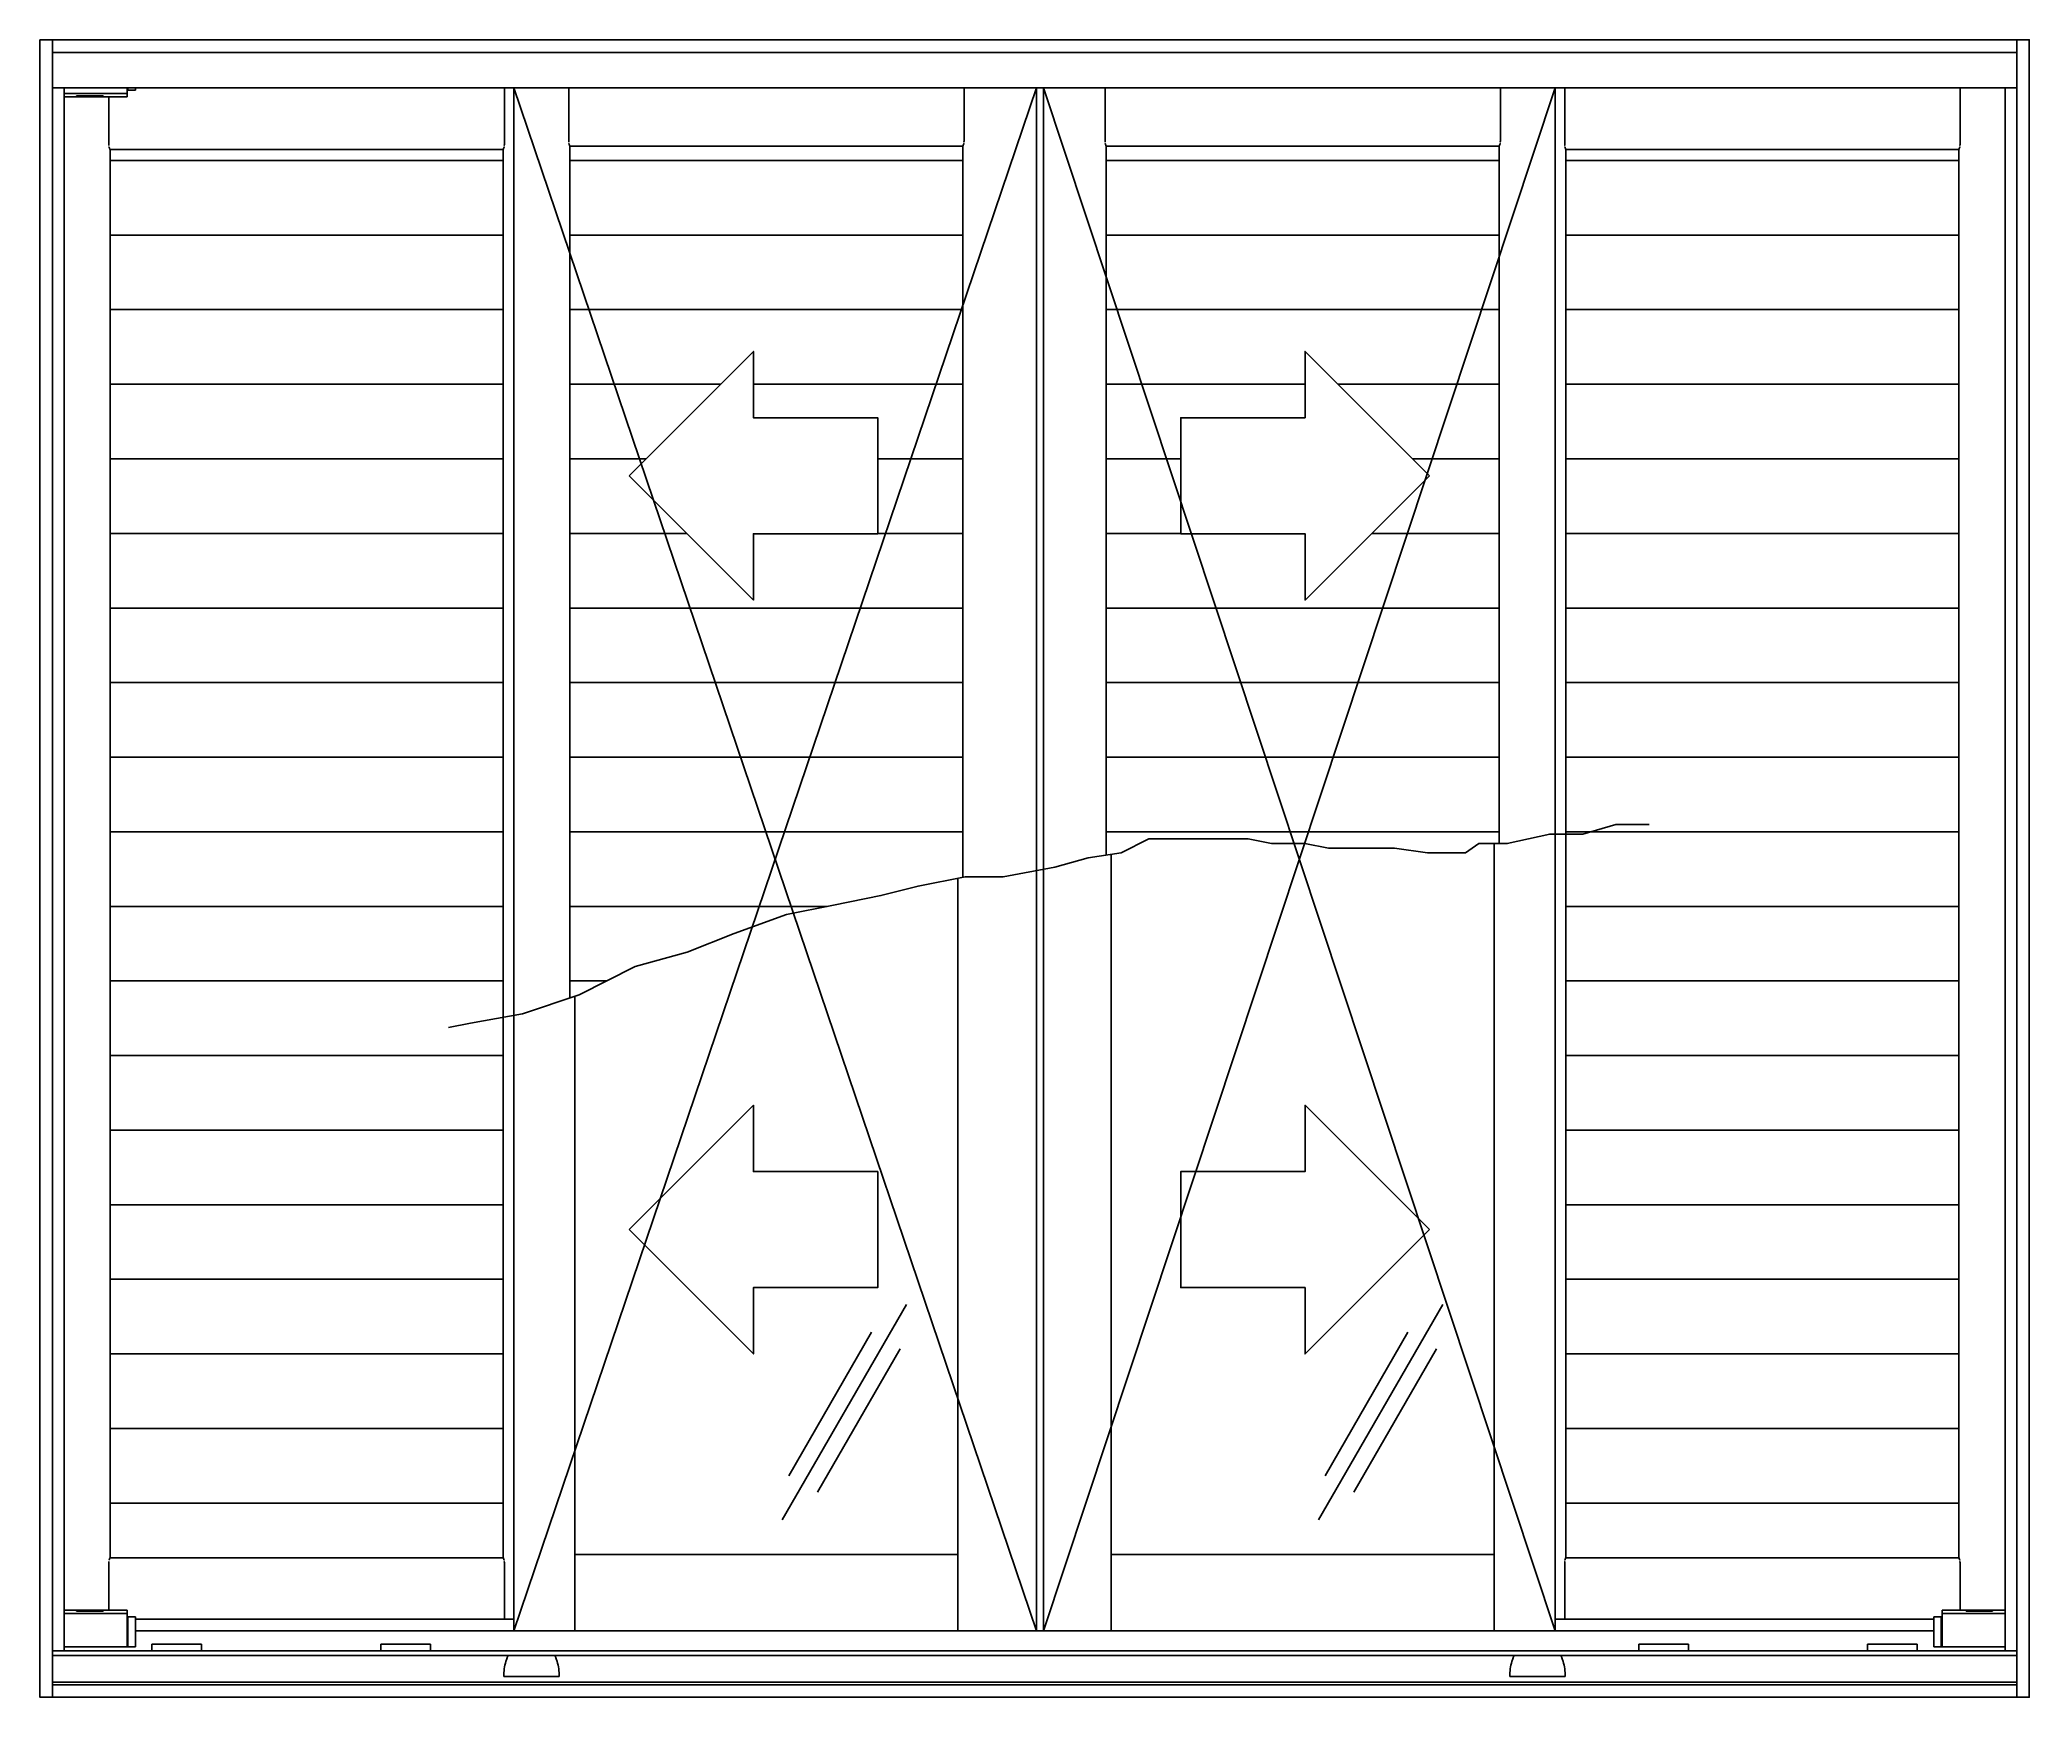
# Model space of a CAD drawing. Header units: millimetres. Extents: x 431.15 to 432.35, y 1063.72 to 1064.72.
import ezdxf

# ---------------------------------------------------------------- set-up
doc = ezdxf.new("R2010")
doc.units = ezdxf.units.MM
doc.header["$LTSCALE"] = 0.5
doc.layers.add('Gravia_Janelas', color=1, linetype='Continuous')

msp = doc.modelspace()

# ---------------------------------------------------------------- linework, layer by layer
at = {"layer": 'Gravia_Janelas'}
for p, q in [((431.154, 1064.7183), (431.1544, 1064.7183)), ((431.154, 1064.7183), (431.154, 1063.7183)), ((431.1612, 1064.7183), (431.1544, 1064.7183)), ((431.1612, 1064.7183), (431.1616, 1064.7183)), ((431.1616, 1064.7179), (431.1616, 1064.7183)), ((431.1616, 1064.7183), (432.3464, 1064.7183)), ((431.1616, 1064.7179), (431.1616, 1064.7111)), ((432.3464, 1064.7183), (432.3464, 1064.7179)), ((432.3468, 1064.7183), (432.3464, 1064.7183)), ((432.3464, 1064.7111), (432.3464, 1064.7179)), ((432.3468, 1064.7183), (432.3536, 1064.7183)), ((432.354, 1064.7183), (432.3536, 1064.7183)), ((432.354, 1064.7183), (432.354, 1063.7183)), ((431.1616, 1064.7107), (431.1616, 1064.7111)), ((431.1616, 1064.7107), (432.3464, 1064.7107)), ((431.1616, 1064.7107), (431.1616, 1063.7259)), ((432.3464, 1064.7111), (432.3464, 1064.7107)), ((432.3464, 1064.7107), (432.3464, 1063.7259)), ((431.1616, 1064.6893), (432.3464, 1064.6893)), ((431.1686, 1064.6893), (431.1686, 1063.7464)), ((431.2066, 1064.6859), (431.2066, 1064.6893)), ((431.2071, 1064.6893), (431.2071, 1064.6879)), ((431.2116, 1064.6879), (431.2116, 1064.6893)), ((431.4342, 1064.6893), (431.4342, 1064.655)), ((431.4399, 1064.6893), (431.7552, 1063.7584)), ((431.7552, 1064.6893), (431.4399, 1063.7584)), ((431.4399, 1063.7584), (431.4399, 1064.6893)), ((431.473, 1064.657), (431.473, 1064.6893)), ((431.7115, 1064.6893), (431.7115, 1064.657)), ((431.7552, 1064.6893), (431.7552, 1064.2171)), ((431.7594, 1064.6893), (431.7594, 1064.2179)), ((431.7594, 1064.6893), (432.0681, 1063.7584)), ((432.0681, 1064.6893), (431.7594, 1063.7584)), ((431.7965, 1064.657), (431.7965, 1064.6893)), ((432.035, 1064.6893), (432.035, 1064.657)), ((432.0681, 1064.6893), (432.0681, 1063.7584)), ((432.0738, 1064.6893), (432.0738, 1064.655)), ((432.3123, 1064.6893), (432.3123, 1064.655)), ((432.3394, 1063.7464), (432.3394, 1064.6893)), ((431.1686, 1064.6859), (431.2066, 1064.6859)), ((431.1686, 1064.6839), (431.1761, 1064.6839)), ((431.1761, 1064.6845), (431.1921, 1064.6845)), ((431.1761, 1064.6839), (431.1761, 1064.6845)), ((431.1921, 1064.6845), (431.1761, 1064.6845)), ((431.1761, 1064.6845), (431.1761, 1064.6839)), ((431.1921, 1064.6839), (431.1761, 1064.6839)), ((431.1921, 1064.6845), (431.1921, 1064.6839)), ((431.1921, 1064.6845), (431.1921, 1064.6839)), ((431.1921, 1064.6839), (431.2066, 1064.6839)), ((431.1957, 1064.655), (431.1957, 1064.6839)), ((431.2066, 1064.6879), (431.2071, 1064.6879)), ((431.2066, 1064.6839), (431.2066, 1064.6859)), ((431.2071, 1064.6879), (431.2096, 1064.6879)), ((431.2116, 1064.6879), (431.2096, 1064.6879)), ((431.1963, 1064.6522), (431.1964, 1064.6522)), ((431.1964, 1063.8025), (431.1964, 1064.6522)), ((431.1964, 1064.6522), (431.4335, 1064.6522)), ((431.4335, 1064.6522), (431.4335, 1064.6522)), ((431.4335, 1063.8025), (431.4335, 1064.6522)), ((431.4736, 1064.6542), (431.4737, 1064.6542)), ((431.7108, 1064.6542), (431.4737, 1064.6542)), ((431.4737, 1064.1402), (431.4737, 1064.6542)), ((431.7108, 1064.6542), (431.7108, 1064.2131)), ((431.7108, 1064.6542), (431.7108, 1064.6542)), ((431.7971, 1064.6542), (431.7972, 1064.6542)), ((431.7972, 1064.6542), (431.7972, 1064.2264)), ((432.0343, 1064.6542), (431.7972, 1064.6542)), ((432.0343, 1064.6542), (432.0343, 1064.2334)), ((432.0343, 1064.6542), (432.0343, 1064.6542)), ((432.0745, 1064.6522), (432.0744, 1064.6522)), ((432.3116, 1064.6522), (432.0745, 1064.6522)), ((432.0745, 1063.8025), (432.0745, 1064.6522)), ((432.3116, 1063.8025), (432.3116, 1064.6522)), ((432.3116, 1064.6522), (432.3116, 1064.6522)), ((431.1964, 1064.6455), (431.4335, 1064.6455)), ((431.4737, 1064.6455), (431.7108, 1064.6455)), ((431.7972, 1064.6455), (432.0343, 1064.6455)), ((432.0745, 1064.6455), (432.3116, 1064.6455)), ((431.1964, 1064.6005), (431.4335, 1064.6005)), ((431.4737, 1064.6005), (431.7108, 1064.6005)), ((431.7972, 1064.6005), (432.0343, 1064.6005)), ((432.0745, 1064.6005), (432.3116, 1064.6005)), ((431.1964, 1064.5555), (431.4335, 1064.5555)), ((431.4737, 1064.5555), (431.7108, 1064.5555)), ((431.7972, 1064.5555), (432.0343, 1064.5555)), ((432.0745, 1064.5555), (432.3116, 1064.5555)), ((431.1964, 1064.5105), (431.4335, 1064.5105)), ((431.4737, 1064.5105), (431.5646, 1064.5105)), ((431.5844, 1064.5105), (431.7108, 1064.5105)), ((431.7972, 1064.5105), (431.9172, 1064.5105)), ((431.9369, 1064.5105), (432.0343, 1064.5105)), ((432.0745, 1064.5105), (432.3116, 1064.5105)), ((431.1964, 1064.4655), (431.4335, 1064.4655)), ((431.4737, 1064.4655), (431.5196, 1064.4655)), ((431.6594, 1064.4655), (431.7108, 1064.4655)), ((431.7972, 1064.4655), (431.8422, 1064.4655)), ((431.9819, 1064.4655), (432.0343, 1064.4655)), ((432.0745, 1064.4655), (432.3116, 1064.4655)), ((431.1964, 1064.4205), (431.4335, 1064.4205)), ((431.4737, 1064.4205), (431.5441, 1064.4205)), ((431.6594, 1064.4205), (431.7108, 1064.4205)), ((431.7972, 1064.4205), (431.8422, 1064.4205)), ((431.9574, 1064.4205), (432.0343, 1064.4205)), ((432.0745, 1064.4205), (432.3116, 1064.4205)), ((431.1964, 1064.3755), (431.4335, 1064.3755)), ((431.4737, 1064.3755), (431.7108, 1064.3755)), ((431.7972, 1064.3755), (432.0343, 1064.3755)), ((432.0745, 1064.3755), (432.3116, 1064.3755)), ((431.1964, 1064.3305), (431.4335, 1064.3305)), ((431.4737, 1064.3305), (431.7108, 1064.3305)), ((431.7972, 1064.3305), (432.0343, 1064.3305)), ((432.0745, 1064.3305), (432.3116, 1064.3305)), ((431.1964, 1064.2855), (431.4335, 1064.2855)), ((431.4737, 1064.2855), (431.7108, 1064.2855)), ((431.7972, 1064.2855), (432.0343, 1064.2855)), ((432.0745, 1064.2855), (432.3116, 1064.2855)), ((431.1964, 1064.2405), (431.4335, 1064.2405)), ((431.4737, 1064.2405), (431.7108, 1064.2405)), ((431.7972, 1064.2405), (432.0343, 1064.2405)), ((432.0313, 1064.2334), (432.0313, 1063.8045)), ((432.0745, 1064.2405), (432.3116, 1064.2405)), ((431.8002, 1064.2268), (431.8002, 1063.8045)), ((431.7078, 1063.8045), (431.7078, 1064.2125)), ((431.7552, 1063.7584), (431.7552, 1064.2171)), ((431.7594, 1064.2179), (431.7594, 1063.7584)), ((431.1964, 1064.1955), (431.4335, 1064.1955)), ((431.4737, 1064.1955), (431.6289, 1064.1955)), ((432.0745, 1064.1955), (432.3116, 1064.1955)), ((431.1964, 1064.1505), (431.4335, 1064.1505)), ((431.4737, 1064.1505), (431.4959, 1064.1505)), ((432.0745, 1064.1505), (432.3116, 1064.1505)), ((431.4767, 1063.8045), (431.4767, 1064.1412)), ((431.1964, 1064.1055), (431.4335, 1064.1055)), ((432.0745, 1064.1055), (432.3116, 1064.1055)), ((431.1964, 1064.0605), (431.4335, 1064.0605)), ((432.0745, 1064.0605), (432.3116, 1064.0605)), ((431.1964, 1064.0155), (431.4335, 1064.0155)), ((432.0745, 1064.0155), (432.3116, 1064.0155)), ((431.1964, 1063.9705), (431.4335, 1063.9705)), ((432.0745, 1063.9705), (432.3116, 1063.9705)), ((431.6018, 1063.8254), (431.6768, 1063.9553)), ((431.9253, 1063.8254), (432.0003, 1063.9553)), ((431.6057, 1063.852), (431.6557, 1063.9386)), ((431.9292, 1063.852), (431.9792, 1063.9386)), ((431.1964, 1063.9255), (431.4335, 1063.9255)), ((431.623, 1063.842), (431.673, 1063.9286)), ((431.9465, 1063.842), (431.9965, 1063.9286)), ((432.0745, 1063.9255), (432.3116, 1063.9255)), ((431.1964, 1063.8805), (431.4335, 1063.8805)), ((432.0745, 1063.8805), (432.3116, 1063.8805)), ((431.1964, 1063.8355), (431.4335, 1063.8355)), ((432.0745, 1063.8355), (432.3116, 1063.8355)), ((431.1964, 1063.8025), (431.1963, 1063.8025)), ((431.1964, 1063.8025), (431.4335, 1063.8025)), ((431.4335, 1063.8025), (431.4335, 1063.8025)), ((431.4767, 1063.8042), (431.4767, 1063.8045)), ((431.4767, 1063.8045), (431.7078, 1063.8045)), ((431.4767, 1063.8042), (431.4767, 1063.7942)), ((431.7078, 1063.8045), (431.7078, 1063.8042)), ((431.7078, 1063.7942), (431.7078, 1063.8042)), ((431.8002, 1063.8042), (431.8002, 1063.8045)), ((431.8002, 1063.8045), (432.0313, 1063.8045)), ((431.8002, 1063.8042), (431.8002, 1063.7942)), ((432.0313, 1063.8045), (432.0313, 1063.8042)), ((432.0313, 1063.7942), (432.0313, 1063.8042)), ((432.0744, 1063.8025), (432.0745, 1063.8025)), ((432.3116, 1063.8025), (432.0745, 1063.8025)), ((432.3116, 1063.8025), (432.3116, 1063.8025)), ((431.1957, 1063.7708), (431.1957, 1063.7997)), ((431.4342, 1063.7997), (431.4342, 1063.7654)), ((431.4767, 1063.7935), (431.4767, 1063.7942)), ((431.4767, 1063.7584), (431.4767, 1063.7935)), ((431.7078, 1063.7942), (431.7078, 1063.7935)), ((431.7078, 1063.7584), (431.7078, 1063.7935)), ((431.8002, 1063.7935), (431.8002, 1063.7942)), ((431.8002, 1063.7935), (431.8002, 1063.7584)), ((432.0313, 1063.7942), (432.0313, 1063.7935)), ((432.0313, 1063.7935), (432.0313, 1063.7584)), ((432.0738, 1063.7997), (432.0738, 1063.7654)), ((432.3123, 1063.7997), (432.3123, 1063.7708)), ((431.1761, 1063.7708), (431.1686, 1063.7708)), ((431.2066, 1063.7688), (431.1686, 1063.7688)), ((431.1761, 1063.7703), (431.1761, 1063.7708)), ((431.1761, 1063.7708), (431.1921, 1063.7708)), ((431.1761, 1063.7703), (431.1761, 1063.7708)), ((431.1921, 1063.7703), (431.1761, 1063.7703)), ((431.1761, 1063.7703), (431.1921, 1063.7703)), ((431.2066, 1063.7708), (431.1921, 1063.7708)), ((431.1921, 1063.7708), (431.1921, 1063.7703)), ((431.1921, 1063.7703), (431.1921, 1063.7708)), ((431.2066, 1063.7708), (431.2066, 1063.7688)), ((431.2066, 1063.7688), (431.2066, 1063.7488)), ((431.2071, 1063.7668), (431.2066, 1063.7668)), ((431.2096, 1063.7668), (431.2071, 1063.7668)), ((431.2071, 1063.7488), (431.2071, 1063.7668)), ((431.2096, 1063.7668), (431.2116, 1063.7668)), ((431.2116, 1063.7488), (431.2116, 1063.7668)), ((431.2116, 1063.7654), (431.4399, 1063.7654)), ((432.0681, 1063.7654), (432.2964, 1063.7654)), ((432.2964, 1063.7668), (432.2964, 1063.7488)), ((432.2964, 1063.7668), (432.2984, 1063.7668)), ((432.3009, 1063.7668), (432.2984, 1063.7668)), ((432.3014, 1063.7668), (432.3009, 1063.7668)), ((432.3009, 1063.7488), (432.3009, 1063.7668)), ((432.3014, 1063.7708), (432.3014, 1063.7688)), ((432.3159, 1063.7708), (432.3014, 1063.7708)), ((432.3014, 1063.7688), (432.3014, 1063.7488)), ((432.3394, 1063.7688), (432.3014, 1063.7688)), ((432.3159, 1063.7703), (432.3159, 1063.7708)), ((432.3159, 1063.7708), (432.3319, 1063.7708)), ((432.3159, 1063.7703), (432.3159, 1063.7708)), ((432.3319, 1063.7703), (432.3159, 1063.7703)), ((432.3159, 1063.7703), (432.3319, 1063.7703)), ((432.3394, 1063.7708), (432.3319, 1063.7708)), ((432.3319, 1063.7708), (432.3319, 1063.7703)), ((432.3319, 1063.7703), (432.3319, 1063.7708)), ((431.4378, 1063.7584), (431.2116, 1063.7584)), ((431.4378, 1063.7584), (431.4399, 1063.7584)), ((431.4414, 1063.7584), (431.4399, 1063.7584)), ((431.4414, 1063.7584), (431.4709, 1063.7584)), ((431.473, 1063.7584), (431.4709, 1063.7584)), ((431.7115, 1063.7584), (431.473, 1063.7584)), ((431.7136, 1063.7584), (431.7115, 1063.7584)), ((431.7136, 1063.7584), (431.7457, 1063.7584)), ((431.7457, 1063.7584), (431.7463, 1063.7584)), ((431.7486, 1063.7584), (431.7463, 1063.7584)), ((431.7486, 1063.7584), (431.754, 1063.7584)), ((431.7552, 1063.7584), (431.754, 1063.7584)), ((431.7552, 1063.7584), (431.759, 1063.7584)), ((431.759, 1063.7584), (431.7594, 1063.7584)), ((431.761, 1063.7584), (431.7594, 1063.7584)), ((431.761, 1063.7584), (431.7944, 1063.7584)), ((431.7965, 1063.7584), (431.7944, 1063.7584)), ((432.035, 1063.7584), (431.7965, 1063.7584)), ((432.0371, 1063.7584), (432.035, 1063.7584)), ((432.0371, 1063.7584), (432.0665, 1063.7584)), ((432.0681, 1063.7584), (432.0665, 1063.7584)), ((432.0681, 1063.7584), (432.0702, 1063.7584)), ((432.2964, 1063.7584), (432.0702, 1063.7584)), ((431.1616, 1063.7464), (431.162, 1063.7464)), ((431.1616, 1063.7435), (432.3464, 1063.7435)), ((431.162, 1063.7464), (431.168, 1063.7464)), ((431.1686, 1063.7464), (431.168, 1063.7464)), ((431.2066, 1063.7488), (431.1686, 1063.7488)), ((432.3394, 1063.7464), (431.1686, 1063.7464)), ((431.2066, 1063.7488), (431.2071, 1063.7488)), ((431.2071, 1063.7488), (431.2096, 1063.7488)), ((431.2116, 1063.7488), (431.2096, 1063.7488)), ((431.2216, 1063.7468), (431.2216, 1063.7504)), ((431.2216, 1063.7504), (431.2516, 1063.7504)), ((431.2216, 1063.7464), (431.2216, 1063.7468)), ((431.2516, 1063.7504), (431.2516, 1063.7468)), ((431.2516, 1063.7468), (431.2516, 1063.7464)), ((431.3596, 1063.7468), (431.3596, 1063.7504)), ((431.3596, 1063.7504), (431.3896, 1063.7504)), ((431.3596, 1063.7464), (431.3596, 1063.7468)), ((431.3896, 1063.7504), (431.3896, 1063.7468)), ((431.3896, 1063.7468), (431.3896, 1063.7464)), ((432.1184, 1063.7468), (432.1184, 1063.7504)), ((432.1184, 1063.7504), (432.1484, 1063.7504)), ((432.1184, 1063.7464), (432.1184, 1063.7468)), ((432.1484, 1063.7504), (432.1484, 1063.7468)), ((432.1484, 1063.7468), (432.1484, 1063.7464)), ((432.2564, 1063.7468), (432.2564, 1063.7504)), ((432.2564, 1063.7504), (432.2864, 1063.7504)), ((432.2564, 1063.7464), (432.2564, 1063.7468)), ((432.2864, 1063.7504), (432.2864, 1063.7468)), ((432.2864, 1063.7468), (432.2864, 1063.7464)), ((432.2984, 1063.7488), (432.2964, 1063.7488)), ((432.2984, 1063.7488), (432.3009, 1063.7488)), ((432.3009, 1063.7488), (432.3014, 1063.7488)), ((432.3394, 1063.7488), (432.3014, 1063.7488)), ((432.3394, 1063.7464), (432.34, 1063.7464)), ((432.346, 1063.7464), (432.34, 1063.7464)), ((432.3464, 1063.7464), (432.346, 1063.7464)), ((431.4351, 1063.7309), (431.4338, 1063.7309)), ((431.4351, 1063.7309), (431.4364, 1063.7309)), ((431.4647, 1063.7309), (431.4364, 1063.7309)), ((431.4647, 1063.7309), (431.466, 1063.7309)), ((431.4673, 1063.7309), (431.466, 1063.7309)), ((432.0419, 1063.7309), (432.0406, 1063.7309)), ((432.0419, 1063.7309), (432.0432, 1063.7309)), ((432.0715, 1063.7309), (432.0432, 1063.7309)), ((432.0715, 1063.7309), (432.0728, 1063.7309)), ((432.0741, 1063.7309), (432.0728, 1063.7309)), ((431.1544, 1063.7183), (431.154, 1063.7183)), ((431.1544, 1063.7183), (431.1612, 1063.7183)), ((431.1616, 1063.7183), (431.1612, 1063.7183)), ((432.3464, 1063.7274), (431.1616, 1063.7274)), ((431.1616, 1063.7255), (431.1616, 1063.7259)), ((432.3464, 1063.7259), (431.1616, 1063.7259)), ((431.1616, 1063.7255), (431.1616, 1063.7187)), ((431.1616, 1063.7183), (431.1616, 1063.7187)), ((432.3464, 1063.7183), (431.1616, 1063.7183)), ((432.3464, 1063.7259), (432.3464, 1063.7255)), ((432.3464, 1063.7187), (432.3464, 1063.7255)), ((432.3464, 1063.7187), (432.3464, 1063.7183)), ((432.3464, 1063.7183), (432.3468, 1063.7183)), ((432.3536, 1063.7183), (432.3468, 1063.7183)), ((432.3536, 1063.7183), (432.354, 1063.7183))]:
    msp.add_line(p, q, dxfattribs=at)
at = {"layer": 'Gravia_Janelas', "color": 2}
msp.add_lwpolyline([(431.154, 1064.7183), (432.354, 1064.7183), (432.354, 1063.7183), (431.154, 1063.7183)], close=True, dxfattribs=at)
at = {"layer": 'Gravia_Janelas', "flags": 128}
for points in [[(431.1957, 1064.6546), (431.1957, 1064.6546), (431.1957, 1064.6546), (431.1957, 1064.6546), (431.1957, 1064.6547), (431.1957, 1064.6547), (431.1957, 1064.6547), (431.1957, 1064.6547), (431.1957, 1064.6547), (431.1957, 1064.6548), (431.1957, 1064.6548), (431.1957, 1064.6548), (431.1957, 1064.6548), (431.1957, 1064.6548), (431.1957, 1064.6548), (431.1957, 1064.6549), (431.1957, 1064.6549), (431.1957, 1064.6549), (431.1957, 1064.6549), (431.1957, 1064.6549), (431.1957, 1064.655), (431.1957, 1064.655), (431.1957, 1064.655), (431.1957, 1064.655), (431.1957, 1064.655)], [(431.196, 1064.6532), (431.196, 1064.6532), (431.1959, 1064.6533), (431.1959, 1064.6533), (431.1959, 1064.6533), (431.1959, 1064.6533), (431.1959, 1064.6533), (431.1959, 1064.6534), (431.1959, 1064.6534), (431.1959, 1064.6534), (431.1959, 1064.6534), (431.1959, 1064.6534), (431.1959, 1064.6535), (431.1958, 1064.6535), (431.1958, 1064.6535), (431.1958, 1064.6535), (431.1958, 1064.6535), (431.1958, 1064.6536), (431.1958, 1064.6536), (431.1958, 1064.6536), (431.1957, 1064.6536), (431.1957, 1064.6536), (431.1957, 1064.6537), (431.1957, 1064.6537), (431.1957, 1064.6537)], [(431.1963, 1064.6522), (431.1963, 1064.6523), (431.1963, 1064.6523), (431.1963, 1064.6523), (431.1963, 1064.6524), (431.1962, 1064.6524), (431.1962, 1064.6524), (431.1962, 1064.6525), (431.1962, 1064.6525), (431.1962, 1064.6525), (431.1962, 1064.6526), (431.1962, 1064.6526), (431.1961, 1064.6527), (431.1961, 1064.6527), (431.1961, 1064.6527), (431.1961, 1064.6528), (431.1961, 1064.6528), (431.1961, 1064.6529), (431.1961, 1064.6529), (431.196, 1064.653), (431.196, 1064.653), (431.196, 1064.6531), (431.196, 1064.6531), (431.196, 1064.6532), (431.196, 1064.6532)], [(431.4339, 1064.6532), (431.4338, 1064.6532), (431.4338, 1064.6531), (431.4338, 1064.6531), (431.4338, 1064.653), (431.4338, 1064.653), (431.4338, 1064.6529), (431.4337, 1064.6529), (431.4337, 1064.6528), (431.4337, 1064.6528), (431.4337, 1064.6527), (431.4337, 1064.6527), (431.4337, 1064.6527), (431.4337, 1064.6526), (431.4336, 1064.6526), (431.4336, 1064.6525), (431.4336, 1064.6525), (431.4336, 1064.6525), (431.4336, 1064.6524), (431.4336, 1064.6524), (431.4336, 1064.6524), (431.4335, 1064.6523), (431.4335, 1064.6523), (431.4335, 1064.6523), (431.4335, 1064.6522)], [(431.4341, 1064.6537), (431.4341, 1064.6537), (431.4341, 1064.6537), (431.4341, 1064.6536), (431.4341, 1064.6536), (431.4341, 1064.6536), (431.434, 1064.6536), (431.434, 1064.6536), (431.434, 1064.6535), (431.434, 1064.6535), (431.434, 1064.6535), (431.434, 1064.6535), (431.434, 1064.6535), (431.434, 1064.6534), (431.4339, 1064.6534), (431.4339, 1064.6534), (431.4339, 1064.6534), (431.4339, 1064.6534), (431.4339, 1064.6533), (431.4339, 1064.6533), (431.4339, 1064.6533), (431.4339, 1064.6533), (431.4339, 1064.6533), (431.4339, 1064.6532), (431.4339, 1064.6532)], [(431.4342, 1064.655), (431.4342, 1064.655), (431.4342, 1064.655), (431.4342, 1064.655), (431.4342, 1064.655), (431.4342, 1064.6549), (431.4342, 1064.6549), (431.4342, 1064.6549), (431.4341, 1064.6549), (431.4341, 1064.6549), (431.4341, 1064.6548), (431.4341, 1064.6548), (431.4341, 1064.6548), (431.4341, 1064.6548), (431.4341, 1064.6548), (431.4341, 1064.6548), (431.4341, 1064.6547), (431.4341, 1064.6547), (431.4341, 1064.6547), (431.4341, 1064.6547), (431.4341, 1064.6547), (431.4341, 1064.6546), (431.4341, 1064.6546), (431.4341, 1064.6546), (431.4341, 1064.6546)], [(431.473, 1064.6566), (431.473, 1064.6566), (431.473, 1064.6566), (431.473, 1064.6566), (431.473, 1064.6567), (431.473, 1064.6567), (431.473, 1064.6567), (431.473, 1064.6567), (431.473, 1064.6567), (431.473, 1064.6568), (431.473, 1064.6568), (431.473, 1064.6568), (431.473, 1064.6568), (431.473, 1064.6568), (431.473, 1064.6568), (431.473, 1064.6569), (431.473, 1064.6569), (431.473, 1064.6569), (431.473, 1064.6569), (431.473, 1064.6569), (431.473, 1064.657), (431.473, 1064.657), (431.473, 1064.657), (431.473, 1064.657), (431.473, 1064.657)], [(431.4733, 1064.6552), (431.4733, 1064.6552), (431.4732, 1064.6553), (431.4732, 1064.6553), (431.4732, 1064.6553), (431.4732, 1064.6553), (431.4732, 1064.6553), (431.4732, 1064.6554), (431.4732, 1064.6554), (431.4732, 1064.6554), (431.4732, 1064.6554), (431.4732, 1064.6554), (431.4732, 1064.6555), (431.4731, 1064.6555), (431.4731, 1064.6555), (431.4731, 1064.6555), (431.4731, 1064.6555), (431.4731, 1064.6556), (431.4731, 1064.6556), (431.4731, 1064.6556), (431.473, 1064.6556), (431.473, 1064.6556), (431.473, 1064.6557), (431.473, 1064.6557), (431.473, 1064.6557)], [(431.4736, 1064.6542), (431.4736, 1064.6543), (431.4736, 1064.6543), (431.4736, 1064.6543), (431.4736, 1064.6544), (431.4735, 1064.6544), (431.4735, 1064.6544), (431.4735, 1064.6545), (431.4735, 1064.6545), (431.4735, 1064.6545), (431.4735, 1064.6546), (431.4735, 1064.6546), (431.4734, 1064.6547), (431.4734, 1064.6547), (431.4734, 1064.6547), (431.4734, 1064.6548), (431.4734, 1064.6548), (431.4734, 1064.6549), (431.4734, 1064.6549), (431.4733, 1064.655), (431.4733, 1064.655), (431.4733, 1064.6551), (431.4733, 1064.6551), (431.4733, 1064.6552), (431.4733, 1064.6552)], [(431.7112, 1064.6552), (431.7111, 1064.6552), (431.7111, 1064.6551), (431.7111, 1064.6551), (431.7111, 1064.655), (431.7111, 1064.655), (431.7111, 1064.6549), (431.711, 1064.6549), (431.711, 1064.6548), (431.711, 1064.6548), (431.711, 1064.6547), (431.711, 1064.6547), (431.711, 1064.6547), (431.711, 1064.6546), (431.7109, 1064.6546), (431.7109, 1064.6545), (431.7109, 1064.6545), (431.7109, 1064.6545), (431.7109, 1064.6544), (431.7109, 1064.6544), (431.7109, 1064.6544), (431.7108, 1064.6543), (431.7108, 1064.6543), (431.7108, 1064.6543), (431.7108, 1064.6542)], [(431.7114, 1064.6557), (431.7114, 1064.6557), (431.7114, 1064.6557), (431.7114, 1064.6556), (431.7114, 1064.6556), (431.7114, 1064.6556), (431.7113, 1064.6556), (431.7113, 1064.6556), (431.7113, 1064.6555), (431.7113, 1064.6555), (431.7113, 1064.6555), (431.7113, 1064.6555), (431.7113, 1064.6555), (431.7113, 1064.6554), (431.7112, 1064.6554), (431.7112, 1064.6554), (431.7112, 1064.6554), (431.7112, 1064.6554), (431.7112, 1064.6553), (431.7112, 1064.6553), (431.7112, 1064.6553), (431.7112, 1064.6553), (431.7112, 1064.6553), (431.7112, 1064.6552), (431.7112, 1064.6552)], [(431.7115, 1064.657), (431.7115, 1064.657), (431.7115, 1064.657), (431.7115, 1064.657), (431.7115, 1064.657), (431.7115, 1064.6569), (431.7115, 1064.6569), (431.7115, 1064.6569), (431.7114, 1064.6569), (431.7114, 1064.6569), (431.7114, 1064.6568), (431.7114, 1064.6568), (431.7114, 1064.6568), (431.7114, 1064.6568), (431.7114, 1064.6568), (431.7114, 1064.6568), (431.7114, 1064.6567), (431.7114, 1064.6567), (431.7114, 1064.6567), (431.7114, 1064.6567), (431.7114, 1064.6567), (431.7114, 1064.6566), (431.7114, 1064.6566), (431.7114, 1064.6566), (431.7114, 1064.6566)], [(431.7965, 1064.6566), (431.7965, 1064.6566), (431.7965, 1064.6566), (431.7965, 1064.6566), (431.7965, 1064.6567), (431.7965, 1064.6567), (431.7965, 1064.6567), (431.7965, 1064.6567), (431.7965, 1064.6567), (431.7965, 1064.6568), (431.7965, 1064.6568), (431.7965, 1064.6568), (431.7965, 1064.6568), (431.7965, 1064.6568), (431.7965, 1064.6568), (431.7965, 1064.6569), (431.7965, 1064.6569), (431.7965, 1064.6569), (431.7965, 1064.6569), (431.7965, 1064.6569), (431.7965, 1064.657), (431.7965, 1064.657), (431.7965, 1064.657), (431.7965, 1064.657), (431.7965, 1064.657)], [(431.7968, 1064.6552), (431.7968, 1064.6552), (431.7967, 1064.6553), (431.7967, 1064.6553), (431.7967, 1064.6553), (431.7967, 1064.6553), (431.7967, 1064.6553), (431.7967, 1064.6554), (431.7967, 1064.6554), (431.7967, 1064.6554), (431.7967, 1064.6554), (431.7967, 1064.6554), (431.7967, 1064.6555), (431.7966, 1064.6555), (431.7966, 1064.6555), (431.7966, 1064.6555), (431.7966, 1064.6555), (431.7966, 1064.6556), (431.7966, 1064.6556), (431.7966, 1064.6556), (431.7965, 1064.6556), (431.7965, 1064.6556), (431.7965, 1064.6557), (431.7965, 1064.6557), (431.7965, 1064.6557)], [(431.7971, 1064.6542), (431.7971, 1064.6543), (431.7971, 1064.6543), (431.7971, 1064.6543), (431.7971, 1064.6544), (431.797, 1064.6544), (431.797, 1064.6544), (431.797, 1064.6545), (431.797, 1064.6545), (431.797, 1064.6545), (431.797, 1064.6546), (431.797, 1064.6546), (431.7969, 1064.6547), (431.7969, 1064.6547), (431.7969, 1064.6547), (431.7969, 1064.6548), (431.7969, 1064.6548), (431.7969, 1064.6549), (431.7969, 1064.6549), (431.7968, 1064.655), (431.7968, 1064.655), (431.7968, 1064.6551), (431.7968, 1064.6551), (431.7968, 1064.6552), (431.7968, 1064.6552)], [(432.0347, 1064.6552), (432.0346, 1064.6552), (432.0346, 1064.6551), (432.0346, 1064.6551), (432.0346, 1064.655), (432.0346, 1064.655), (432.0346, 1064.6549), (432.0345, 1064.6549), (432.0345, 1064.6548), (432.0345, 1064.6548), (432.0345, 1064.6547), (432.0345, 1064.6547), (432.0345, 1064.6547), (432.0345, 1064.6546), (432.0344, 1064.6546), (432.0344, 1064.6545), (432.0344, 1064.6545), (432.0344, 1064.6545), (432.0344, 1064.6544), (432.0344, 1064.6544), (432.0344, 1064.6544), (432.0343, 1064.6543), (432.0343, 1064.6543), (432.0343, 1064.6543), (432.0343, 1064.6542)], [(432.0349, 1064.6557), (432.0349, 1064.6557), (432.0349, 1064.6557), (432.0349, 1064.6556), (432.0349, 1064.6556), (432.0349, 1064.6556), (432.0348, 1064.6556), (432.0348, 1064.6556), (432.0348, 1064.6555), (432.0348, 1064.6555), (432.0348, 1064.6555), (432.0348, 1064.6555), (432.0348, 1064.6555), (432.0348, 1064.6554), (432.0347, 1064.6554), (432.0347, 1064.6554), (432.0347, 1064.6554), (432.0347, 1064.6554), (432.0347, 1064.6553), (432.0347, 1064.6553), (432.0347, 1064.6553), (432.0347, 1064.6553), (432.0347, 1064.6553), (432.0347, 1064.6552), (432.0347, 1064.6552)], [(432.035, 1064.657), (432.035, 1064.657), (432.035, 1064.657), (432.035, 1064.657), (432.035, 1064.657), (432.035, 1064.6569), (432.035, 1064.6569), (432.035, 1064.6569), (432.0349, 1064.6569), (432.0349, 1064.6569), (432.0349, 1064.6568), (432.0349, 1064.6568), (432.0349, 1064.6568), (432.0349, 1064.6568), (432.0349, 1064.6568), (432.0349, 1064.6568), (432.0349, 1064.6567), (432.0349, 1064.6567), (432.0349, 1064.6567), (432.0349, 1064.6567), (432.0349, 1064.6567), (432.0349, 1064.6566), (432.0349, 1064.6566), (432.0349, 1064.6566), (432.0349, 1064.6566)], [(432.0738, 1064.655), (432.0738, 1064.655), (432.0738, 1064.655), (432.0738, 1064.655), (432.0738, 1064.655), (432.0738, 1064.6549), (432.0738, 1064.6549), (432.0738, 1064.6549), (432.0738, 1064.6549), (432.0738, 1064.6549), (432.0738, 1064.6548), (432.0738, 1064.6548), (432.0738, 1064.6548), (432.0738, 1064.6548), (432.0738, 1064.6548), (432.0738, 1064.6548), (432.0738, 1064.6547), (432.0738, 1064.6547), (432.0738, 1064.6547), (432.0738, 1064.6547), (432.0738, 1064.6547), (432.0738, 1064.6546), (432.0738, 1064.6546), (432.0738, 1064.6546), (432.0738, 1064.6546)], [(432.0738, 1064.6537), (432.0738, 1064.6537), (432.0738, 1064.6537), (432.0738, 1064.6536), (432.0738, 1064.6536), (432.0739, 1064.6536), (432.0739, 1064.6536), (432.0739, 1064.6536), (432.0739, 1064.6535), (432.0739, 1064.6535), (432.0739, 1064.6535), (432.0739, 1064.6535), (432.074, 1064.6535), (432.074, 1064.6534), (432.074, 1064.6534), (432.074, 1064.6534), (432.074, 1064.6534), (432.074, 1064.6534), (432.074, 1064.6533), (432.074, 1064.6533), (432.074, 1064.6533), (432.074, 1064.6533), (432.074, 1064.6533), (432.0741, 1064.6532), (432.0741, 1064.6532)], [(432.0741, 1064.6532), (432.0741, 1064.6532), (432.0741, 1064.6531), (432.0741, 1064.6531), (432.0741, 1064.653), (432.0741, 1064.653), (432.0742, 1064.6529), (432.0742, 1064.6529), (432.0742, 1064.6528), (432.0742, 1064.6528), (432.0742, 1064.6527), (432.0742, 1064.6527), (432.0742, 1064.6527), (432.0743, 1064.6526), (432.0743, 1064.6526), (432.0743, 1064.6525), (432.0743, 1064.6525), (432.0743, 1064.6525), (432.0743, 1064.6524), (432.0743, 1064.6524), (432.0744, 1064.6524), (432.0744, 1064.6523), (432.0744, 1064.6523), (432.0744, 1064.6523), (432.0744, 1064.6522)], [(432.312, 1064.6532), (432.3119, 1064.6532), (432.3119, 1064.6531), (432.3119, 1064.6531), (432.3119, 1064.653), (432.3119, 1064.653), (432.3119, 1064.6529), (432.3118, 1064.6529), (432.3118, 1064.6528), (432.3118, 1064.6528), (432.3118, 1064.6527), (432.3118, 1064.6527), (432.3118, 1064.6527), (432.3118, 1064.6526), (432.3117, 1064.6526), (432.3117, 1064.6525), (432.3117, 1064.6525), (432.3117, 1064.6525), (432.3117, 1064.6524), (432.3117, 1064.6524), (432.3117, 1064.6524), (432.3116, 1064.6523), (432.3116, 1064.6523), (432.3116, 1064.6523), (432.3116, 1064.6522)], [(432.3122, 1064.6537), (432.3122, 1064.6537), (432.3122, 1064.6537), (432.3122, 1064.6536), (432.3122, 1064.6536), (432.3122, 1064.6536), (432.3121, 1064.6536), (432.3121, 1064.6536), (432.3121, 1064.6535), (432.3121, 1064.6535), (432.3121, 1064.6535), (432.3121, 1064.6535), (432.3121, 1064.6535), (432.3121, 1064.6534), (432.312, 1064.6534), (432.312, 1064.6534), (432.312, 1064.6534), (432.312, 1064.6534), (432.312, 1064.6533), (432.312, 1064.6533), (432.312, 1064.6533), (432.312, 1064.6533), (432.312, 1064.6533), (432.312, 1064.6532), (432.312, 1064.6532)], [(432.3123, 1064.655), (432.3123, 1064.655), (432.3123, 1064.655), (432.3123, 1064.655), (432.3123, 1064.655), (432.3123, 1064.6549), (432.3123, 1064.6549), (432.3123, 1064.6549), (432.3122, 1064.6549), (432.3122, 1064.6549), (432.3122, 1064.6548), (432.3122, 1064.6548), (432.3122, 1064.6548), (432.3122, 1064.6548), (432.3122, 1064.6548), (432.3122, 1064.6548), (432.3122, 1064.6547), (432.3122, 1064.6547), (432.3122, 1064.6547), (432.3122, 1064.6547), (432.3122, 1064.6547), (432.3122, 1064.6546), (432.3122, 1064.6546), (432.3122, 1064.6546), (432.3122, 1064.6546)], [(431.1957, 1063.8011), (431.1957, 1063.8011), (431.1957, 1063.8011), (431.1957, 1063.8011), (431.1957, 1063.8011), (431.1958, 1063.8012), (431.1958, 1063.8012), (431.1958, 1063.8012), (431.1958, 1063.8012), (431.1958, 1063.8012), (431.1958, 1063.8013), (431.1958, 1063.8013), (431.1959, 1063.8013), (431.1959, 1063.8013), (431.1959, 1063.8013), (431.1959, 1063.8014), (431.1959, 1063.8014), (431.1959, 1063.8014), (431.1959, 1063.8014), (431.1959, 1063.8014), (431.1959, 1063.8015), (431.1959, 1063.8015), (431.1959, 1063.8015), (431.196, 1063.8015), (431.196, 1063.8016)], [(431.1957, 1063.7997), (431.1957, 1063.7997), (431.1957, 1063.7998), (431.1957, 1063.7998), (431.1957, 1063.7998), (431.1957, 1063.7998), (431.1957, 1063.7998), (431.1957, 1063.7999), (431.1957, 1063.7999), (431.1957, 1063.7999), (431.1957, 1063.7999), (431.1957, 1063.7999), (431.1957, 1063.8), (431.1957, 1063.8), (431.1957, 1063.8), (431.1957, 1063.8), (431.1957, 1063.8), (431.1957, 1063.8), (431.1957, 1063.8001), (431.1957, 1063.8001), (431.1957, 1063.8001), (431.1957, 1063.8001), (431.1957, 1063.8001), (431.1957, 1063.8002), (431.1957, 1063.8002)], [(431.196, 1063.8016), (431.196, 1063.8016), (431.196, 1063.8017), (431.196, 1063.8017), (431.196, 1063.8017), (431.196, 1063.8018), (431.1961, 1063.8018), (431.1961, 1063.8019), (431.1961, 1063.8019), (431.1961, 1063.802), (431.1961, 1063.802), (431.1961, 1063.8021), (431.1961, 1063.8021), (431.1962, 1063.8021), (431.1962, 1063.8022), (431.1962, 1063.8022), (431.1962, 1063.8023), (431.1962, 1063.8023), (431.1962, 1063.8023), (431.1962, 1063.8024), (431.1963, 1063.8024), (431.1963, 1063.8024), (431.1963, 1063.8025), (431.1963, 1063.8025), (431.1963, 1063.8025)], [(431.4335, 1063.8025), (431.4335, 1063.8025), (431.4335, 1063.8025), (431.4335, 1063.8024), (431.4336, 1063.8024), (431.4336, 1063.8024), (431.4336, 1063.8023), (431.4336, 1063.8023), (431.4336, 1063.8023), (431.4336, 1063.8022), (431.4336, 1063.8022), (431.4337, 1063.8021), (431.4337, 1063.8021), (431.4337, 1063.8021), (431.4337, 1063.802), (431.4337, 1063.802), (431.4337, 1063.8019), (431.4337, 1063.8019), (431.4338, 1063.8018), (431.4338, 1063.8018), (431.4338, 1063.8017), (431.4338, 1063.8017), (431.4338, 1063.8017), (431.4338, 1063.8016), (431.4339, 1063.8016)], [(431.4339, 1063.8016), (431.4339, 1063.8015), (431.4339, 1063.8015), (431.4339, 1063.8015), (431.4339, 1063.8015), (431.4339, 1063.8014), (431.4339, 1063.8014), (431.4339, 1063.8014), (431.4339, 1063.8014), (431.4339, 1063.8014), (431.4339, 1063.8013), (431.434, 1063.8013), (431.434, 1063.8013), (431.434, 1063.8013), (431.434, 1063.8013), (431.434, 1063.8012), (431.434, 1063.8012), (431.434, 1063.8012), (431.434, 1063.8012), (431.4341, 1063.8012), (431.4341, 1063.8011), (431.4341, 1063.8011), (431.4341, 1063.8011), (431.4341, 1063.8011), (431.4341, 1063.8011)], [(431.4341, 1063.8002), (431.4341, 1063.8002), (431.4341, 1063.8001), (431.4341, 1063.8001), (431.4341, 1063.8001), (431.4341, 1063.8001), (431.4341, 1063.8001), (431.4341, 1063.8), (431.4341, 1063.8), (431.4341, 1063.8), (431.4341, 1063.8), (431.4341, 1063.8), (431.4341, 1063.8), (431.4341, 1063.7999), (431.4341, 1063.7999), (431.4341, 1063.7999), (431.4341, 1063.7999), (431.4342, 1063.7999), (431.4342, 1063.7998), (431.4342, 1063.7998), (431.4342, 1063.7998), (431.4342, 1063.7998), (431.4342, 1063.7998), (431.4342, 1063.7997), (431.4342, 1063.7997)], [(432.0741, 1063.8016), (432.0741, 1063.8015), (432.074, 1063.8015), (432.074, 1063.8015), (432.074, 1063.8015), (432.074, 1063.8014), (432.074, 1063.8014), (432.074, 1063.8014), (432.074, 1063.8014), (432.074, 1063.8014), (432.074, 1063.8013), (432.074, 1063.8013), (432.074, 1063.8013), (432.0739, 1063.8013), (432.0739, 1063.8013), (432.0739, 1063.8012), (432.0739, 1063.8012), (432.0739, 1063.8012), (432.0739, 1063.8012), (432.0739, 1063.8012), (432.0738, 1063.8011), (432.0738, 1063.8011), (432.0738, 1063.8011), (432.0738, 1063.8011), (432.0738, 1063.8011)], [(432.0738, 1063.8002), (432.0738, 1063.8002), (432.0738, 1063.8001), (432.0738, 1063.8001), (432.0738, 1063.8001), (432.0738, 1063.8001), (432.0738, 1063.8001), (432.0738, 1063.8), (432.0738, 1063.8), (432.0738, 1063.8), (432.0738, 1063.8), (432.0738, 1063.8), (432.0738, 1063.8), (432.0738, 1063.7999), (432.0738, 1063.7999), (432.0738, 1063.7999), (432.0738, 1063.7999), (432.0738, 1063.7999), (432.0738, 1063.7998), (432.0738, 1063.7998), (432.0738, 1063.7998), (432.0738, 1063.7998), (432.0738, 1063.7998), (432.0738, 1063.7997), (432.0738, 1063.7997)], [(432.0744, 1063.8025), (432.0744, 1063.8025), (432.0744, 1063.8025), (432.0744, 1063.8024), (432.0744, 1063.8024), (432.0743, 1063.8024), (432.0743, 1063.8023), (432.0743, 1063.8023), (432.0743, 1063.8023), (432.0743, 1063.8022), (432.0743, 1063.8022), (432.0743, 1063.8021), (432.0742, 1063.8021), (432.0742, 1063.8021), (432.0742, 1063.802), (432.0742, 1063.802), (432.0742, 1063.8019), (432.0742, 1063.8019), (432.0742, 1063.8018), (432.0741, 1063.8018), (432.0741, 1063.8017), (432.0741, 1063.8017), (432.0741, 1063.8017), (432.0741, 1063.8016), (432.0741, 1063.8016)], [(432.3116, 1063.8025), (432.3116, 1063.8025), (432.3116, 1063.8025), (432.3116, 1063.8024), (432.3117, 1063.8024), (432.3117, 1063.8024), (432.3117, 1063.8023), (432.3117, 1063.8023), (432.3117, 1063.8023), (432.3117, 1063.8022), (432.3117, 1063.8022), (432.3118, 1063.8021), (432.3118, 1063.8021), (432.3118, 1063.8021), (432.3118, 1063.802), (432.3118, 1063.802), (432.3118, 1063.8019), (432.3118, 1063.8019), (432.3119, 1063.8018), (432.3119, 1063.8018), (432.3119, 1063.8017), (432.3119, 1063.8017), (432.3119, 1063.8017), (432.3119, 1063.8016), (432.312, 1063.8016)], [(432.312, 1063.8016), (432.312, 1063.8015), (432.312, 1063.8015), (432.312, 1063.8015), (432.312, 1063.8015), (432.312, 1063.8014), (432.312, 1063.8014), (432.312, 1063.8014), (432.312, 1063.8014), (432.312, 1063.8014), (432.312, 1063.8013), (432.3121, 1063.8013), (432.3121, 1063.8013), (432.3121, 1063.8013), (432.3121, 1063.8013), (432.3121, 1063.8012), (432.3121, 1063.8012), (432.3121, 1063.8012), (432.3121, 1063.8012), (432.3122, 1063.8012), (432.3122, 1063.8011), (432.3122, 1063.8011), (432.3122, 1063.8011), (432.3122, 1063.8011), (432.3122, 1063.8011)], [(432.3122, 1063.8002), (432.3122, 1063.8002), (432.3122, 1063.8001), (432.3122, 1063.8001), (432.3122, 1063.8001), (432.3122, 1063.8001), (432.3122, 1063.8001), (432.3122, 1063.8), (432.3122, 1063.8), (432.3122, 1063.8), (432.3122, 1063.8), (432.3122, 1063.8), (432.3122, 1063.8), (432.3122, 1063.7999), (432.3122, 1063.7999), (432.3122, 1063.7999), (432.3122, 1063.7999), (432.3123, 1063.7999), (432.3123, 1063.7998), (432.3123, 1063.7998), (432.3123, 1063.7998), (432.3123, 1063.7998), (432.3123, 1063.7998), (432.3123, 1063.7997), (432.3123, 1063.7997)], [(431.4358, 1063.7421), (431.4358, 1063.7421), (431.4358, 1063.7421), (431.4358, 1063.7421), (431.4358, 1063.7421), (431.4358, 1063.7421), (431.4358, 1063.7421), (431.4358, 1063.7421), (431.4358, 1063.7422), (431.4358, 1063.7422), (431.4359, 1063.7422), (431.4359, 1063.7422), (431.4359, 1063.7422), (431.4359, 1063.7422), (431.4359, 1063.7422), (431.4359, 1063.7422), (431.4359, 1063.7422), (431.4359, 1063.7422), (431.4359, 1063.7423), (431.4359, 1063.7423), (431.4359, 1063.7423), (431.4359, 1063.7423), (431.4359, 1063.7423), (431.4359, 1063.7423), (431.4359, 1063.7423)], [(431.4359, 1063.7423), (431.4359, 1063.7424), (431.436, 1063.7425), (431.436, 1063.7425), (431.436, 1063.7426), (431.4361, 1063.7426), (431.4361, 1063.7427), (431.4361, 1063.7428), (431.4362, 1063.7428), (431.4362, 1063.7429), (431.4362, 1063.7429), (431.4363, 1063.743), (431.4363, 1063.743), (431.4364, 1063.7431), (431.4364, 1063.7431), (431.4364, 1063.7432), (431.4365, 1063.7432), (431.4365, 1063.7432), (431.4366, 1063.7433), (431.4366, 1063.7433), (431.4366, 1063.7434), (431.4367, 1063.7434), (431.4367, 1063.7434), (431.4368, 1063.7435), (431.4368, 1063.7435)], [(431.4643, 1063.7435), (431.4643, 1063.7435), (431.4644, 1063.7434), (431.4644, 1063.7434), (431.4645, 1063.7434), (431.4645, 1063.7433), (431.4646, 1063.7433), (431.4646, 1063.7432), (431.4646, 1063.7432), (431.4647, 1063.7432), (431.4647, 1063.7431), (431.4648, 1063.7431), (431.4648, 1063.743), (431.4648, 1063.743), (431.4649, 1063.7429), (431.4649, 1063.7429), (431.465, 1063.7428), (431.465, 1063.7428), (431.465, 1063.7427), (431.4651, 1063.7426), (431.4651, 1063.7426), (431.4651, 1063.7425), (431.4652, 1063.7425), (431.4652, 1063.7424), (431.4652, 1063.7423)], [(431.4652, 1063.7423), (431.4652, 1063.7423), (431.4652, 1063.7423), (431.4652, 1063.7423), (431.4652, 1063.7423), (431.4652, 1063.7423), (431.4652, 1063.7423), (431.4652, 1063.7422), (431.4652, 1063.7422), (431.4652, 1063.7422), (431.4653, 1063.7422), (431.4653, 1063.7422), (431.4653, 1063.7422), (431.4653, 1063.7422), (431.4653, 1063.7422), (431.4653, 1063.7422), (431.4653, 1063.7422), (431.4653, 1063.7421), (431.4653, 1063.7421), (431.4653, 1063.7421), (431.4653, 1063.7421), (431.4653, 1063.7421), (431.4653, 1063.7421), (431.4653, 1063.7421), (431.4653, 1063.7421)], [(432.0426, 1063.7421), (432.0426, 1063.7421), (432.0426, 1063.7421), (432.0426, 1063.7421), (432.0426, 1063.7421), (432.0426, 1063.7421), (432.0426, 1063.7421), (432.0426, 1063.7421), (432.0426, 1063.7422), (432.0426, 1063.7422), (432.0427, 1063.7422), (432.0427, 1063.7422), (432.0427, 1063.7422), (432.0427, 1063.7422), (432.0427, 1063.7422), (432.0427, 1063.7422), (432.0427, 1063.7422), (432.0427, 1063.7422), (432.0427, 1063.7423), (432.0427, 1063.7423), (432.0427, 1063.7423), (432.0427, 1063.7423), (432.0427, 1063.7423), (432.0427, 1063.7423), (432.0427, 1063.7423)], [(432.0427, 1063.7423), (432.0427, 1063.7424), (432.0428, 1063.7425), (432.0428, 1063.7425), (432.0428, 1063.7426), (432.0429, 1063.7426), (432.0429, 1063.7427), (432.0429, 1063.7428), (432.043, 1063.7428), (432.043, 1063.7429), (432.043, 1063.7429), (432.0431, 1063.743), (432.0431, 1063.743), (432.0432, 1063.7431), (432.0432, 1063.7431), (432.0432, 1063.7432), (432.0433, 1063.7432), (432.0433, 1063.7432), (432.0434, 1063.7433), (432.0434, 1063.7433), (432.0434, 1063.7434), (432.0435, 1063.7434), (432.0435, 1063.7434), (432.0436, 1063.7435), (432.0436, 1063.7435)], [(432.0711, 1063.7435), (432.0711, 1063.7435), (432.0712, 1063.7434), (432.0712, 1063.7434), (432.0713, 1063.7434), (432.0713, 1063.7433), (432.0714, 1063.7433), (432.0714, 1063.7432), (432.0714, 1063.7432), (432.0715, 1063.7432), (432.0715, 1063.7431), (432.0716, 1063.7431), (432.0716, 1063.743), (432.0716, 1063.743), (432.0717, 1063.7429), (432.0717, 1063.7429), (432.0718, 1063.7428), (432.0718, 1063.7428), (432.0718, 1063.7427), (432.0719, 1063.7426), (432.0719, 1063.7426), (432.0719, 1063.7425), (432.072, 1063.7425), (432.072, 1063.7424), (432.072, 1063.7423)], [(432.072, 1063.7423), (432.072, 1063.7423), (432.072, 1063.7423), (432.072, 1063.7423), (432.072, 1063.7423), (432.072, 1063.7423), (432.072, 1063.7423), (432.072, 1063.7422), (432.072, 1063.7422), (432.072, 1063.7422), (432.0721, 1063.7422), (432.0721, 1063.7422), (432.0721, 1063.7422), (432.0721, 1063.7422), (432.0721, 1063.7422), (432.0721, 1063.7422), (432.0721, 1063.7422), (432.0721, 1063.7421), (432.0721, 1063.7421), (432.0721, 1063.7421), (432.0721, 1063.7421), (432.0721, 1063.7421), (432.0721, 1063.7421), (432.0721, 1063.7421), (432.0721, 1063.7421)]]:
    msp.add_lwpolyline(points, dxfattribs=at)
at = {"layer": 'Gravia_Janelas'}
for points in [[(431.5094, 1064.4553), (431.5844, 1064.3803), (431.5844, 1064.4203), (431.6594, 1064.4203), (431.6594, 1064.4903), (431.5844, 1064.4903), (431.5844, 1064.5303), (431.5094, 1064.4553)], [(431.9922, 1064.4553), (431.9172, 1064.3803), (431.9172, 1064.4203), (431.8422, 1064.4203), (431.8422, 1064.4903), (431.9172, 1064.4903), (431.9172, 1064.5303), (431.9922, 1064.4553)], [(431.5094, 1064.0005), (431.5844, 1064.0755), (431.5844, 1064.0355), (431.6594, 1064.0355), (431.6594, 1063.9655), (431.5844, 1063.9655), (431.5844, 1063.9255), (431.5094, 1064.0005)], [(431.9922, 1064.0005), (431.9172, 1064.0755), (431.9172, 1064.0355), (431.8422, 1064.0355), (431.8422, 1063.9655), (431.9172, 1063.9655), (431.9172, 1063.9255), (431.9922, 1064.0005)]]:
    msp.add_lwpolyline(points, close=True, dxfattribs=at)
msp.add_lwpolyline([(431.4004, 1064.1223), (431.4137, 1064.125), (431.4451, 1064.1307), (431.4793, 1064.1421), (431.5131, 1064.1592), (431.5131, 1064.1592), (431.5444, 1064.1678), (431.5729, 1064.1792), (431.6043, 1064.1906), (431.6328, 1064.1963), (431.6613, 1064.202), (431.6837, 1064.2077), (431.6837, 1064.2077), (431.7122, 1064.2134), (431.735, 1064.2134), (431.7663, 1064.2191), (431.7863, 1064.2248), (431.8063, 1064.2277), (431.8229, 1064.2363), (431.8229, 1064.2363), (431.8229, 1064.2363), (431.8372, 1064.2363), (431.8514, 1064.2363), (431.8657, 1064.2363), (431.8828, 1064.2363), (431.897, 1064.2334), (431.917, 1064.2334), (431.9313, 1064.2305), (431.9455, 1064.2305), (431.9712, 1064.2305), (431.9911, 1064.2277), (432.0139, 1064.2277), (432.022, 1064.2334), (432.022, 1064.2334), (432.0391, 1064.2334), (432.0648, 1064.2391), (432.0848, 1064.2391), (432.1047, 1064.2448), (432.1247, 1064.2448)], dxfattribs=at)
for centre, start, end in [((431.4658, 1063.7309), 159.6191, 163.6817), ((431.4353, 1063.7309), 16.3183, 20.3809), ((432.0726, 1063.7309), 159.6191, 163.6817), ((432.0421, 1063.7309), 16.3183, 20.3809), ((431.4658, 1063.7309), 163.6817, 180), ((431.4353, 1063.7309), 0, 16.3183), ((432.0726, 1063.7309), 163.6817, 180), ((432.0421, 1063.7309), 0, 16.3183)]:
    msp.add_arc(centre, 0.032, start, end, dxfattribs=at)

doc.saveas('drawing.dxf')
